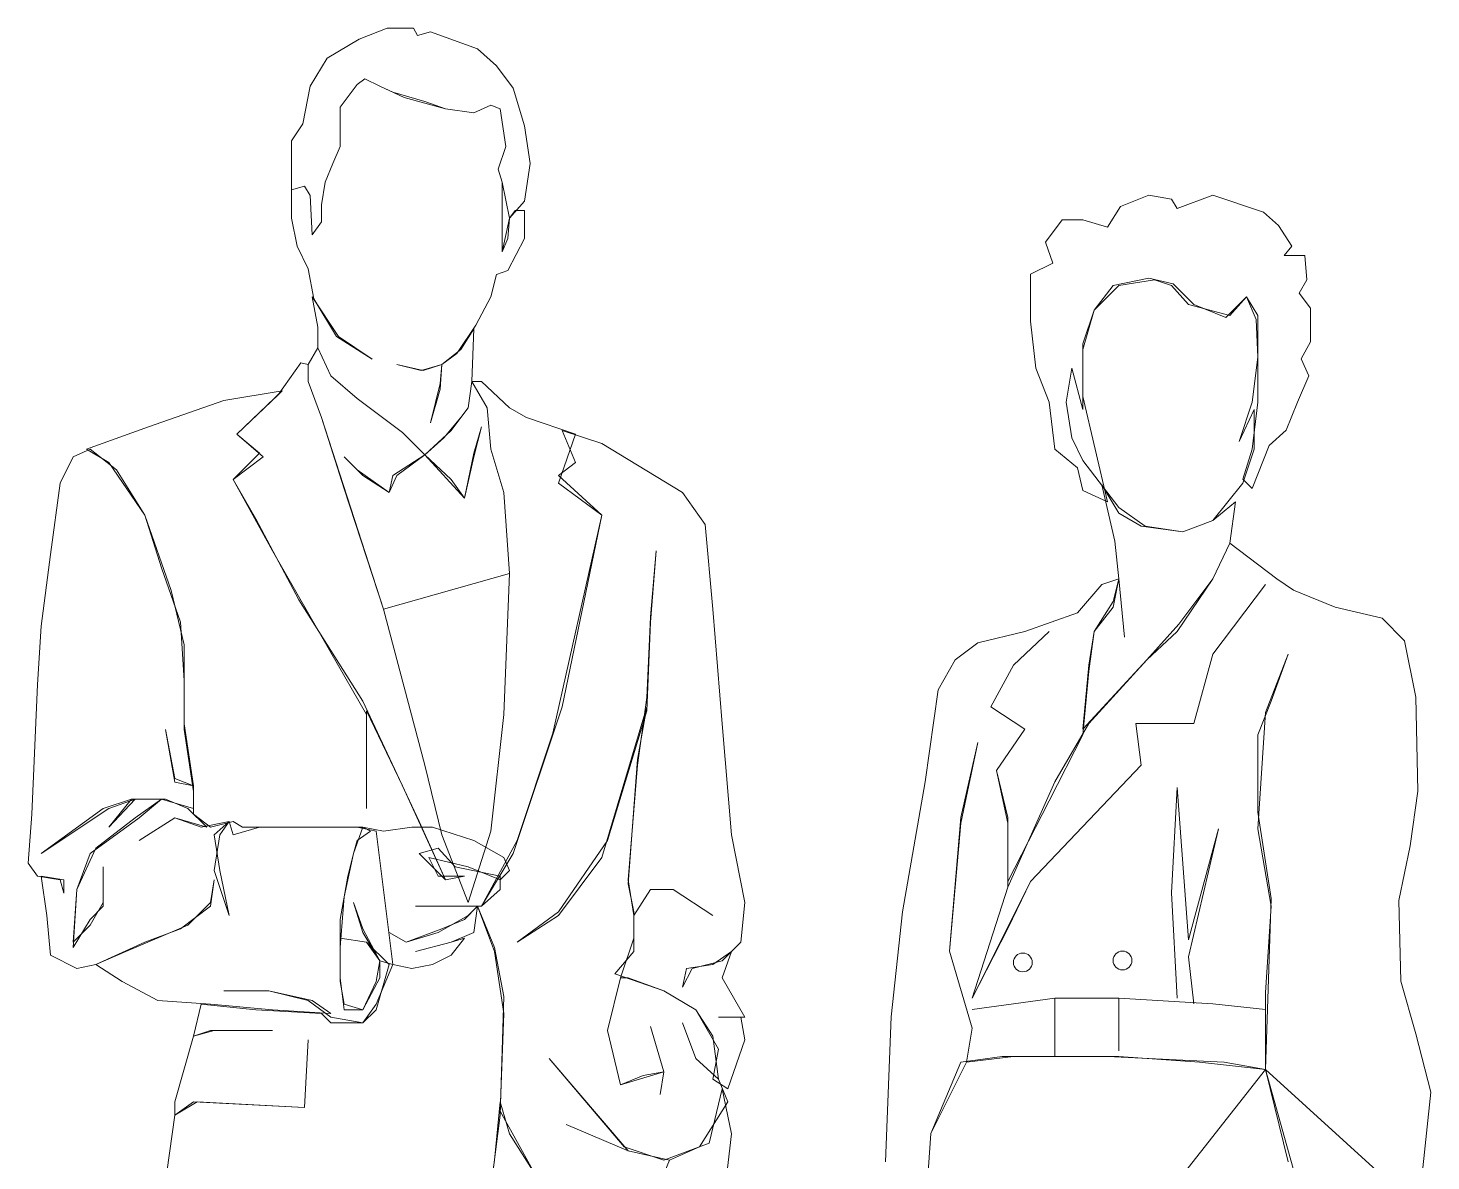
# Model space of a CAD drawing. Extents: x -2611510 to 954358, y -247163 to 181535.
# Drawn here: x 802849 to 803746, y -229524 to -228800 of the extents above; entities that cross this region are included whole.
import ezdxf

# ---------------------------------------------------------------- set-up
doc = ezdxf.new("R2010")
doc.units = 0
doc.linetypes.add('CONTINOUS', pattern=[0])
doc.layers.add('PEOPLE', color=1, linetype='Continuous', lineweight=0)
doc.layers.add('PP-COM', color=7, linetype='Continuous')
doc.styles.get("Standard").update_dxf_attribs({"font": '仿宋_GB2312.TTF', "width": 0.7})

# ---------------------------------------------------------------- blocks, each defined once
blk = doc.blocks.new('6')
at = {"layer": 'PEOPLE', "color": 155, "linetype": 'Continuous'}
for p, q in [((5291.8296, -3074.1269, -3.1795), (5291.8692, -3074.1111, -3.1795)), ((5291.8692, -3074.1111, -3.1795), (5291.9062, -3074.1111, -3.1795)), ((5291.9062, -3074.1111, -3.1795), (5291.9115, -3074.1216, -3.1795)), ((5291.9115, -3074.1216, -3.1795), (5291.93, -3074.1164, -3.1795)), ((5291.93, -3074.1164, -3.1795), (5291.996, -3074.1401, -3.1795)), ((5291.7847, -3074.1533, -3.1795), (5291.8296, -3074.1269, -3.1795)), ((5291.996, -3074.1401, -3.1795), (5292.0224, -3074.1639, -3.1795)), ((5291.761, -3074.1929, -3.1795), (5291.7847, -3074.1533, -3.1795)), ((5292.0224, -3074.1639, -3.1795), (5292.0461, -3074.1956, -3.1795)), ((5291.7504, -3074.2458, -3.1795), (5291.761, -3074.1929, -3.1795)), ((5291.827, -3074.1903, -3.1795), (5291.8032, -3074.222, -3.1795)), ((5291.827, -3074.1903, -3.1795), (5291.8032, -3074.222, -3.1795)), ((5291.8375, -3074.1824, -3.1795), (5291.827, -3074.1903, -3.1795)), ((5291.8375, -3074.1824, -3.1795), (5291.827, -3074.1903, -3.1795)), ((5291.8587, -3074.1929, -3.1795), (5291.8375, -3074.1824, -3.1795)), ((5291.8587, -3074.1929, -3.1795), (5291.8375, -3074.1824, -3.1795)), ((5291.893, -3074.2088, -3.1795), (5291.8587, -3074.1929, -3.1795)), ((5291.8771, -3074.2009, -3.1795), (5291.8587, -3074.1929, -3.1795)), ((5291.922, -3074.2141, -3.1795), (5291.8771, -3074.2009, -3.1795)), ((5292.0461, -3074.1956, -3.1795), (5292.062, -3074.2484, -3.1795)), ((5291.9511, -3074.2246, -3.1795), (5291.893, -3074.2088, -3.1795)), ((5291.9511, -3074.2246, -3.1795), (5291.922, -3074.2141, -3.1795)), ((5292.0145, -3074.2193, -3.1795), (5291.9907, -3074.2299, -3.1795)), ((5292.0145, -3074.2193, -3.1795), (5291.9907, -3074.2299, -3.1795)), ((5292.0277, -3074.2246, -3.1795), (5292.0145, -3074.2193, -3.1795)), ((5292.0277, -3074.2246, -3.1795), (5292.0145, -3074.2193, -3.1795)), ((5291.8032, -3074.222, -3.1795), (5291.8032, -3074.2458, -3.1795)), ((5291.8032, -3074.222, -3.1795), (5291.8032, -3074.2458, -3.1795)), ((5291.9907, -3074.2299, -3.1795), (5291.9511, -3074.2246, -3.1795)), ((5291.9907, -3074.2299, -3.1795), (5291.9511, -3074.2246, -3.1795)), ((5292.0356, -3074.2774, -3.1795), (5292.0277, -3074.2246, -3.1795)), ((5292.0356, -3074.2774, -3.1795), (5292.0277, -3074.2246, -3.1795)), ((5291.7346, -3074.2695, -3.1795), (5291.7504, -3074.2458, -3.1795)), ((5291.8032, -3074.2458, -3.1795), (5291.8032, -3074.2774, -3.1795)), ((5291.8032, -3074.2458, -3.1795), (5291.8032, -3074.2774, -3.1795)), ((5292.062, -3074.2484, -3.1795), (5292.0699, -3074.3012, -3.1795)), ((5291.7346, -3074.3382, -3.1795), (5291.7346, -3074.2695, -3.1795)), ((5291.8032, -3074.2774, -3.1795), (5291.7927, -3074.3012, -3.1795)), ((5291.8032, -3074.2774, -3.1795), (5291.7927, -3074.3012, -3.1795)), ((5292.025, -3074.3091, -3.1795), (5292.0356, -3074.2774, -3.1795)), ((5292.025, -3074.3091, -3.1795), (5292.0356, -3074.2774, -3.1795)), ((5291.7927, -3074.3012, -3.1795), (5291.7821, -3074.3276, -3.1795)), ((5291.7927, -3074.3012, -3.1795), (5291.7821, -3074.3276, -3.1795)), ((5292.0303, -3074.3276, -3.1795), (5292.025, -3074.3091, -3.1795)), ((5292.0303, -3074.3276, -3.1795), (5292.025, -3074.3091, -3.1795)), ((5292.0699, -3074.3012, -3.1795), (5292.062, -3074.354, -3.1795)), ((5291.753, -3074.3329, -3.1795), (5291.7346, -3074.3382, -3.1795)), ((5291.753, -3074.3329, -3.1795), (5291.7346, -3074.3382, -3.1795)), ((5291.7346, -3074.3382, -3.1795), (5291.7346, -3074.3778, -3.1795)), ((5291.761, -3074.3461, -3.1795), (5291.753, -3074.3329, -3.1795)), ((5291.761, -3074.3461, -3.1795), (5291.753, -3074.3329, -3.1795)), ((5291.7821, -3074.3276, -3.1795), (5291.7768, -3074.3593, -3.1795)), ((5291.7821, -3074.3276, -3.1795), (5291.7768, -3074.3593, -3.1795)), ((5292.0409, -3074.3778, -3.1795), (5292.0303, -3074.3276, -3.1795)), ((5292.0303, -3074.3725, -3.1795), (5292.0303, -3074.3276, -3.1795)), ((5291.7636, -3074.4015, -3.1795), (5291.761, -3074.3461, -3.1795)), ((5291.7636, -3074.4015, -3.1795), (5291.761, -3074.3461, -3.1795)), ((5292.062, -3074.354, -3.1795), (5292.0409, -3074.3778, -3.1795)), ((5291.7346, -3074.3778, -3.1795), (5291.7425, -3074.4174, -3.1795)), ((5291.7768, -3074.3593, -3.1795), (5291.7768, -3074.3831, -3.1795)), ((5291.7768, -3074.3593, -3.1795), (5291.7768, -3074.3831, -3.1795)), ((5292.0303, -3074.4253, -3.1795), (5292.0303, -3074.3725, -3.1795)), ((5292.0303, -3074.4253, -3.1795), (5292.0409, -3074.3778, -3.1795)), ((5292.0409, -3074.3778, -3.1795), (5292.0382, -3074.4068, -3.1795)), ((5292.0409, -3074.3778, -3.1795), (5292.0382, -3074.4068, -3.1795)), ((5292.0488, -3074.3672, -3.1795), (5292.0409, -3074.3778, -3.1795)), ((5292.062, -3074.3672, -3.1795), (5292.0488, -3074.3672, -3.1795)), ((5292.062, -3074.4068, -3.1795), (5292.062, -3074.3672, -3.1795)), ((5291.7768, -3074.3831, -3.1795), (5291.7636, -3074.4015, -3.1795)), ((5291.7768, -3074.3831, -3.1795), (5291.7636, -3074.4015, -3.1795)), ((5291.7425, -3074.4174, -3.1795), (5291.7583, -3074.4491, -3.1795)), ((5291.7636, -3074.4015, -3.1795), (5291.7636, -3074.4015, -3.1795)), ((5292.0382, -3074.4068, -3.1795), (5292.0303, -3074.4253, -3.1795)), ((5292.0382, -3074.4068, -3.1795), (5292.0303, -3074.4253, -3.1795)), ((5292.0382, -3074.4517, -3.1795), (5292.062, -3074.4068, -3.1795)), ((5291.7583, -3074.4491, -3.1795), (5291.7662, -3074.4913, -3.1795)), ((5292.0145, -3074.4887, -3.1795), (5292.0224, -3074.457, -3.1795)), ((5292.0224, -3074.457, -3.1795), (5292.0382, -3074.4517, -3.1795)), ((5291.8006, -3074.5441, -3.1795), (5291.7636, -3074.4887, -3.1795)), ((5291.7636, -3074.4887, -3.1795), (5291.7715, -3074.5309, -3.1795)), ((5291.7662, -3074.4913, -3.1795), (5291.7979, -3074.5441, -3.1795)), ((5291.9933, -3074.5283, -3.1795), (5292.0145, -3074.4887, -3.1795)), ((5291.7715, -3074.5309, -3.1795), (5291.7715, -3074.56, -3.1795)), ((5291.9669, -3074.5679, -3.1795), (5291.9933, -3074.5283, -3.1795)), ((5291.9907, -3074.5336, -3.1795), (5291.9722, -3074.5626, -3.1795)), ((5291.988, -3074.6075, -3.1795), (5291.9907, -3074.5336, -3.1795)), ((5291.7979, -3074.5441, -3.1795), (5291.8481, -3074.5758, -3.1795)), ((5291.8481, -3074.5758, -3.1795), (5291.8006, -3074.5441, -3.1795)), ((5291.7715, -3074.56, -3.1795), (5291.7583, -3074.5837, -3.1795)), ((5291.7715, -3074.56, -3.1795), (5291.79, -3074.5996, -3.1795)), ((5291.79, -3074.5996, -3.1795), (5291.7715, -3074.56, -3.1795)), ((5291.7715, -3074.56, -3.1795), (5291.7715, -3074.56, -3.1795)), ((5291.9722, -3074.5626, -3.1795), (5291.9458, -3074.5837, -3.1795)), ((5291.9458, -3074.5837, -3.1795), (5291.9669, -3074.5679, -3.1795)), ((5291.7478, -3074.5811, -3.1795), (5291.7161, -3074.626, -3.1795)), ((5291.7583, -3074.5837, -3.1795), (5291.7478, -3074.5811, -3.1795)), ((5291.7583, -3074.6075, -3.1795), (5291.7583, -3074.5837, -3.1795)), ((5291.7583, -3074.5837, -3.1795), (5291.7583, -3074.5837, -3.1795)), ((5291.7583, -3074.5837, -3.1795), (5291.7583, -3074.6075, -3.1795)), ((5291.9194, -3074.5917, -3.1795), (5291.8824, -3074.5837, -3.1795)), ((5291.8824, -3074.5837, -3.1795), (5291.9168, -3074.5917, -3.1795)), ((5291.9168, -3074.5917, -3.1795), (5291.9458, -3074.5837, -3.1795)), ((5291.9458, -3074.5837, -3.1795), (5291.9194, -3074.5917, -3.1795)), ((5291.9458, -3074.5837, -3.1795), (5291.9432, -3074.6181, -3.1795)), ((5291.9432, -3074.6101, -3.1795), (5291.9458, -3074.5837, -3.1795)), ((5291.7768, -3074.6577, -3.1795), (5291.7583, -3074.6075, -3.1795)), ((5291.7583, -3074.6075, -3.1795), (5291.7768, -3074.6577, -3.1795)), ((5291.79, -3074.5996, -3.1795), (5291.827, -3074.6313, -3.1795)), ((5291.827, -3074.6313, -3.1795), (5291.79, -3074.5996, -3.1795)), ((5291.93, -3074.6656, -3.1795), (5291.9432, -3074.6101, -3.1795)), ((5291.9828, -3074.6445, -3.1795), (5291.988, -3074.6075, -3.1795)), ((5291.988, -3074.6075, -3.1795), (5291.9828, -3074.6445, -3.1795)), ((5292.0013, -3074.6075, -3.1795), (5291.988, -3074.6075, -3.1795)), ((5291.988, -3074.6075, -3.1795), (5292.0092, -3074.6445, -3.1795)), ((5292.0092, -3074.6445, -3.1795), (5291.988, -3074.6075, -3.1795)), ((5292.0409, -3074.6445, -3.1795), (5292.0013, -3074.6075, -3.1795)), ((5291.6395, -3074.6339, -3.1795), (5291.5339, -3074.6709, -3.1795)), ((5291.7214, -3074.6207, -3.1795), (5291.6395, -3074.6339, -3.1795)), ((5291.658, -3074.6814, -3.1795), (5291.7214, -3074.6207, -3.1795)), ((5291.7161, -3074.626, -3.1795), (5291.658, -3074.6814, -3.1795)), ((5291.827, -3074.6313, -3.1795), (5291.8903, -3074.6788, -3.1795)), ((5291.8903, -3074.6788, -3.1795), (5291.827, -3074.6313, -3.1795)), ((5291.9432, -3074.6181, -3.1795), (5291.93, -3074.6656, -3.1795)), ((5291.9828, -3074.6445, -3.1795), (5291.959, -3074.6762, -3.1795)), ((5291.9722, -3074.6577, -3.1795), (5291.9828, -3074.6445, -3.1795)), ((5291.9828, -3074.6445, -3.1795), (5291.9828, -3074.6445, -3.1795)), ((5292.0092, -3074.6445, -3.1795), (5292.0145, -3074.7026, -3.1795)), ((5292.0145, -3074.7026, -3.1795), (5292.0092, -3074.6445, -3.1795)), ((5292.0646, -3074.6577, -3.1795), (5292.0409, -3074.6445, -3.1795)), ((5291.5339, -3074.6709, -3.1795), (5291.4467, -3074.7026, -3.1795)), ((5291.8639, -3074.927, -3.1795), (5291.7768, -3074.6577, -3.1795)), ((5291.7768, -3074.6577, -3.1795), (5291.8085, -3074.758, -3.1795)), ((5291.9484, -3074.6867, -3.1795), (5291.9722, -3074.6577, -3.1795)), ((5291.9907, -3074.7131, -3.1795), (5292.0013, -3074.6709, -3.1795)), ((5292.0013, -3074.6709, -3.1795), (5291.9907, -3074.7079, -3.1795)), ((5292.1333, -3074.6814, -3.1795), (5292.0646, -3074.6577, -3.1795)), ((5291.658, -3074.6814, -3.1795), (5291.6949, -3074.7131, -3.1795)), ((5291.6897, -3074.7079, -3.1795), (5291.658, -3074.6814, -3.1795)), ((5291.8903, -3074.6788, -3.1795), (5291.922, -3074.7105, -3.1795)), ((5291.922, -3074.7105, -3.1795), (5291.8903, -3074.6788, -3.1795)), ((5291.959, -3074.6762, -3.1795), (5291.922, -3074.7105, -3.1795)), ((5291.922, -3074.7105, -3.1795), (5291.9484, -3074.6867, -3.1795)), ((5292.1095, -3074.7501, -3.1795), (5292.1333, -3074.6814, -3.1795)), ((5292.1703, -3074.6946, -3.1795), (5292.1148, -3074.6762, -3.1795)), ((5292.1148, -3074.6762, -3.1795), (5292.1333, -3074.7211, -3.1795)), ((5291.452, -3074.7026, -3.1795), (5291.4283, -3074.7131, -3.1795)), ((5291.4467, -3074.7026, -3.1795), (5291.4784, -3074.7211, -3.1795)), ((5291.489, -3074.7316, -3.1795), (5291.452, -3074.7026, -3.1795)), ((5291.6527, -3074.7448, -3.1795), (5291.6897, -3074.7079, -3.1795)), ((5291.8771, -3074.7395, -3.1795), (5291.922, -3074.7105, -3.1795)), ((5291.922, -3074.7105, -3.1795), (5291.8824, -3074.7395, -3.1795)), ((5291.922, -3074.7105, -3.1795), (5291.959, -3074.7448, -3.1795)), ((5291.9775, -3074.7712, -3.1795), (5291.922, -3074.7105, -3.1795)), ((5291.9907, -3074.7079, -3.1795), (5291.9775, -3074.7712, -3.1795)), ((5292.0145, -3074.7026, -3.1795), (5292.0329, -3074.7633, -3.1795)), ((5292.0329, -3074.7633, -3.1795), (5292.0145, -3074.7026, -3.1795)), ((5292.2838, -3074.7633, -3.1795), (5292.1703, -3074.6946, -3.1795)), ((5291.4283, -3074.7131, -3.1795), (5291.4098, -3074.7501, -3.1795)), ((5291.4784, -3074.7211, -3.1795), (5291.5286, -3074.795, -3.1795)), ((5291.5286, -3074.795, -3.1795), (5291.489, -3074.7316, -3.1795)), ((5291.6949, -3074.7131, -3.1795), (5291.6527, -3074.7448, -3.1795)), ((5291.827, -3074.7316, -3.1795), (5291.8085, -3074.7131, -3.1795)), ((5291.8085, -3074.7131, -3.1795), (5291.8349, -3074.7395, -3.1795)), ((5291.8719, -3074.7633, -3.1795), (5291.827, -3074.7316, -3.1795)), ((5291.9775, -3074.7712, -3.1795), (5291.9907, -3074.7131, -3.1795)), ((5292.1333, -3074.7211, -3.1795), (5292.1095, -3074.7395, -3.1795)), ((5291.4098, -3074.7501, -3.1795), (5291.3966, -3074.8504, -3.1795)), ((5291.6527, -3074.7448, -3.1795), (5291.7082, -3074.8452, -3.1795)), ((5291.6844, -3074.8003, -3.1795), (5291.6527, -3074.7448, -3.1795)), ((5291.8349, -3074.7395, -3.1795), (5291.8719, -3074.7633, -3.1795)), ((5291.8824, -3074.7395, -3.1795), (5291.8719, -3074.7633, -3.1795)), ((5291.8719, -3074.7633, -3.1795), (5291.8771, -3074.7395, -3.1795)), ((5291.959, -3074.7448, -3.1795), (5291.9775, -3074.7712, -3.1795)), ((5292.1095, -3074.7395, -3.1795), (5292.1703, -3074.795, -3.1795)), ((5292.1703, -3074.795, -3.1795), (5292.1095, -3074.7501, -3.1795)), ((5291.8085, -3074.758, -3.1795), (5291.8639, -3074.927, -3.1795)), ((5292.0329, -3074.7633, -3.1795), (5292.0409, -3074.8768, -3.1795)), ((5292.0409, -3074.8768, -3.1795), (5292.0329, -3074.7633, -3.1795)), ((5292.3155, -3074.8082, -3.1795), (5292.2838, -3074.7633, -3.1795)), ((5291.5524, -3074.8689, -3.1795), (5291.5286, -3074.795, -3.1795)), ((5291.5286, -3074.795, -3.1795), (5291.5656, -3074.9006, -3.1795)), ((5291.7451, -3074.9138, -3.1795), (5291.6844, -3074.8003, -3.1795)), ((5292.1016, -3075.1013, -3.1795), (5292.1703, -3074.795, -3.1795)), ((5292.1703, -3074.795, -3.1795), (5292.1148, -3075.0643, -3.1795)), ((5292.326, -3074.927, -3.1795), (5292.3155, -3074.8082, -3.1795)), ((5291.3966, -3074.8504, -3.1795), (5291.3834, -3074.9508, -3.1795)), ((5291.7082, -3074.8452, -3.1795), (5291.79, -3074.9877, -3.1795)), ((5292.2389, -3074.9455, -3.1795), (5292.2468, -3074.8452, -3.1795)), ((5292.2468, -3074.8452, -3.1795), (5292.2389, -3074.9376, -3.1795)), ((5291.5788, -3074.9455, -3.1795), (5291.5524, -3074.8689, -3.1795)), ((5292.0409, -3074.8768, -3.1795), (5291.8639, -3074.927, -3.1795)), ((5292.0409, -3074.8768, -3.1795), (5292.0329, -3075.0749, -3.1795)), ((5292.0329, -3075.0749, -3.1795), (5292.0409, -3074.8768, -3.1795)), ((5292.0329, -3075.0749, -3.1795), (5292.0409, -3074.8768, -3.1795)), ((5291.5656, -3074.9006, -3.1795), (5291.584, -3074.9772, -3.1795)), ((5291.8349, -3075.0564, -3.1795), (5291.7451, -3074.9138, -3.1795)), ((5291.8639, -3074.927, -3.1795), (5291.922, -3075.1462, -3.1795)), ((5292.3392, -3075.0881, -3.1795), (5292.326, -3074.927, -3.1795)), ((5291.584, -3075.0274, -3.1795), (5291.5788, -3074.9455, -3.1795)), ((5292.2389, -3074.9376, -3.1795), (5292.2336, -3075.0511, -3.1795)), ((5292.2336, -3075.0696, -3.1795), (5292.2389, -3074.9455, -3.1795)), ((5291.3834, -3074.9508, -3.1795), (5291.3781, -3075.0326, -3.1795)), ((5291.584, -3074.9772, -3.1795), (5291.584, -3075.096, -3.1795)), ((5291.79, -3074.9877, -3.1795), (5291.8402, -3075.0749, -3.1795)), ((5291.584, -3075.0881, -3.1795), (5291.584, -3075.0274, -3.1795)), ((5291.3781, -3075.0326, -3.1795), (5291.3702, -3075.2148, -3.1795)), ((5291.9141, -3075.2254, -3.1795), (5291.8349, -3075.0564, -3.1795)), ((5292.1148, -3075.0643, -3.1795), (5292.0461, -3075.2703, -3.1795)), ((5292.2336, -3075.0643, -3.1795), (5292.1703, -3075.2756, -3.1795)), ((5292.2336, -3075.0511, -3.1795), (5292.2204, -3075.1462, -3.1795)), ((5292.2204, -3075.1383, -3.1795), (5292.2336, -3075.0643, -3.1795)), ((5291.8402, -3075.0696, -3.1795), (5291.8903, -3075.1752, -3.1795)), ((5291.8402, -3075.2069, -3.1795), (5291.8402, -3075.0696, -3.1795)), ((5291.8402, -3075.0749, -3.1795), (5291.8402, -3075.2069, -3.1795)), ((5292.0145, -3075.2386, -3.1795), (5292.0329, -3075.0749, -3.1795)), ((5292.1782, -3075.2518, -3.1795), (5292.2336, -3075.0696, -3.1795)), ((5291.5708, -3075.1647, -3.1795), (5291.5576, -3075.096, -3.1795)), ((5291.5576, -3075.096, -3.1795), (5291.5708, -3075.17, -3.1795)), ((5291.5973, -3075.1752, -3.1795), (5291.584, -3075.0881, -3.1795)), ((5291.584, -3075.096, -3.1795), (5291.5973, -3075.1831, -3.1795)), ((5292.0514, -3075.2518, -3.1795), (5292.1016, -3075.1013, -3.1795)), ((5292.3524, -3075.2439, -3.1795), (5292.3392, -3075.0881, -3.1795)), ((5291.922, -3075.1462, -3.1795), (5291.9458, -3075.2439, -3.1795)), ((5292.2072, -3075.3125, -3.1795), (5292.2204, -3075.1383, -3.1795)), ((5292.2204, -3075.1462, -3.1795), (5292.2072, -3075.3073, -3.1795)), ((5291.5973, -3075.1752, -3.1795), (5291.5708, -3075.1647, -3.1795)), ((5291.5708, -3075.17, -3.1795), (5291.5973, -3075.1752, -3.1795)), ((5291.5973, -3075.2069, -3.1795), (5291.5973, -3075.1752, -3.1795)), ((5291.5973, -3075.1831, -3.1795), (5291.5973, -3075.2148, -3.1795)), ((5291.8903, -3075.1752, -3.1795), (5291.9511, -3075.3073, -3.1795)), ((5291.5101, -3075.1937, -3.1795), (5291.4705, -3075.2069, -3.1795)), ((5291.4784, -3075.2069, -3.1795), (5291.5154, -3075.1937, -3.1795)), ((5291.5154, -3075.1937, -3.1795), (5291.4784, -3075.2333, -3.1795)), ((5291.4784, -3075.2333, -3.1795), (5291.5101, -3075.1937, -3.1795)), ((5291.5392, -3075.1937, -3.1795), (5291.5101, -3075.1937, -3.1795)), ((5291.5101, -3075.1937, -3.1795), (5291.5524, -3075.1937, -3.1795)), ((5291.5154, -3075.2201, -3.1795), (5291.5524, -3075.1937, -3.1795)), ((5291.5524, -3075.1937, -3.1795), (5291.5207, -3075.2201, -3.1795)), ((5291.5576, -3075.1937, -3.1795), (5291.5392, -3075.1937, -3.1795)), ((5291.5524, -3075.1937, -3.1795), (5291.5973, -3075.2069, -3.1795)), ((5291.5893, -3075.2069, -3.1795), (5291.5576, -3075.1937, -3.1795)), ((5291.3702, -3075.2148, -3.1795), (5291.3649, -3075.2835, -3.1795)), ((5291.4705, -3075.2069, -3.1795), (5291.3834, -3075.2703, -3.1795)), ((5291.3834, -3075.2703, -3.1795), (5291.4784, -3075.2069, -3.1795)), ((5291.5207, -3075.2201, -3.1795), (5291.452, -3075.2703, -3.1795)), ((5291.4599, -3075.2624, -3.1795), (5291.5154, -3075.2201, -3.1795)), ((5291.5708, -3075.2201, -3.1795), (5291.5207, -3075.2518, -3.1795)), ((5291.5207, -3075.2518, -3.1795), (5291.5708, -3075.2201, -3.1795)), ((5291.6078, -3075.2333, -3.1795), (5291.5708, -3075.2201, -3.1795)), ((5291.5708, -3075.2201, -3.1795), (5291.6157, -3075.2333, -3.1795)), ((5291.6157, -3075.2333, -3.1795), (5291.5893, -3075.2069, -3.1795)), ((5291.5973, -3075.2148, -3.1795), (5291.621, -3075.2333, -3.1795)), ((5291.6474, -3075.2254, -3.1795), (5291.6078, -3075.2333, -3.1795)), ((5291.621, -3075.2333, -3.1795), (5291.6527, -3075.2254, -3.1795)), ((5291.6263, -3075.2439, -3.1795), (5291.6474, -3075.2254, -3.1795)), ((5291.6342, -3075.2439, -3.1795), (5291.6263, -3075.2941, -3.1795)), ((5291.6342, -3075.2941, -3.1795), (5291.6263, -3075.2439, -3.1795)), ((5291.6474, -3075.2254, -3.1795), (5291.6342, -3075.2439, -3.1795)), ((5291.6527, -3075.2439, -3.1795), (5291.6474, -3075.2254, -3.1795)), ((5291.6527, -3075.2254, -3.1795), (5291.6659, -3075.2333, -3.1795)), ((5291.6897, -3075.2333, -3.1795), (5291.6527, -3075.2439, -3.1795)), ((5291.6659, -3075.2333, -3.1795), (5291.7398, -3075.2333, -3.1795)), ((5291.8349, -3075.2333, -3.1795), (5291.6897, -3075.2333, -3.1795)), ((5291.7398, -3075.2333, -3.1795), (5291.827, -3075.2333, -3.1795)), ((5291.8217, -3075.2703, -3.1795), (5291.8349, -3075.2333, -3.1795)), ((5291.827, -3075.2333, -3.1795), (5291.8534, -3075.2386, -3.1795)), ((5291.827, -3075.2518, -3.1795), (5291.8455, -3075.2386, -3.1795)), ((5291.8349, -3075.2333, -3.1795), (5291.8639, -3075.2386, -3.1795)), ((5291.8349, -3075.2333, -3.1795), (5291.8349, -3075.2333, -3.1795)), ((5291.8455, -3075.2386, -3.1795), (5291.8349, -3075.2333, -3.1795)), ((5291.8534, -3075.2386, -3.1795), (5291.8771, -3075.4261, -3.1795)), ((5291.8639, -3075.2386, -3.1795), (5291.9036, -3075.2333, -3.1795)), ((5291.9036, -3075.2333, -3.1795), (5291.9326, -3075.2333, -3.1795)), ((5291.9511, -3075.3073, -3.1795), (5291.9141, -3075.2254, -3.1795)), ((5291.9326, -3075.2333, -3.1795), (5291.9907, -3075.2518, -3.1795)), ((5291.9458, -3075.2439, -3.1795), (5291.9828, -3075.3389, -3.1795)), ((5291.9828, -3075.3389, -3.1795), (5292.0145, -3075.2386, -3.1795)), ((5292.3709, -3075.3389, -3.1795), (5292.3524, -3075.2439, -3.1795)), ((5291.4335, -3075.3205, -3.1795), (5291.4599, -3075.2624, -3.1795)), ((5291.8217, -3075.2703, -3.1795), (5291.827, -3075.2518, -3.1795)), ((5291.9141, -3075.2703, -3.1795), (5291.9405, -3075.2624, -3.1795)), ((5291.9405, -3075.2624, -3.1795), (5291.9643, -3075.2888, -3.1795)), ((5291.9907, -3075.2518, -3.1795), (5292.0329, -3075.2756, -3.1795)), ((5292.0013, -3075.3442, -3.1795), (5292.0514, -3075.2518, -3.1795)), ((5292.1095, -3075.3521, -3.1795), (5292.1782, -3075.2518, -3.1795)), ((5291.3649, -3075.2835, -3.1795), (5291.3781, -3075.302, -3.1795)), ((5291.452, -3075.2703, -3.1795), (5291.4335, -3075.3205, -3.1795)), ((5291.8085, -3075.331, -3.1795), (5291.8217, -3075.2703, -3.1795)), ((5291.8138, -3075.302, -3.1795), (5291.8217, -3075.2703, -3.1795)), ((5291.9511, -3075.3073, -3.1795), (5291.9141, -3075.2703, -3.1795)), ((5291.9828, -3075.2888, -3.1795), (5291.9273, -3075.2756, -3.1795)), ((5291.9273, -3075.2756, -3.1795), (5291.9405, -3075.302, -3.1795)), ((5292.0461, -3075.2703, -3.1795), (5292.0013, -3075.3442, -3.1795)), ((5292.0329, -3075.2756, -3.1795), (5292.0409, -3075.2941, -3.1795)), ((5292.1703, -3075.2756, -3.1795), (5292.1095, -3075.3574, -3.1795)), ((5291.3781, -3075.302, -3.1795), (5291.4098, -3075.3073, -3.1795)), ((5291.415, -3075.3073, -3.1795), (5291.3834, -3075.302, -3.1795)), ((5291.3834, -3075.302, -3.1795), (5291.3913, -3075.3574, -3.1795)), ((5291.4705, -3075.3389, -3.1795), (5291.4705, -3075.2888, -3.1795)), ((5291.4705, -3075.2888, -3.1795), (5291.4705, -3075.3442, -3.1795)), ((5291.6263, -3075.2941, -3.1795), (5291.6474, -3075.3574, -3.1795)), ((5291.6474, -3075.3574, -3.1795), (5291.6342, -3075.2941, -3.1795)), ((5291.8032, -3075.3627, -3.1795), (5291.8138, -3075.302, -3.1795)), ((5291.9405, -3075.302, -3.1795), (5291.9775, -3075.302, -3.1795)), ((5291.9775, -3075.302, -3.1795), (5291.9511, -3075.3073, -3.1795)), ((5291.9643, -3075.2888, -3.1795), (5292.0277, -3075.302, -3.1795)), ((5292.0277, -3075.3073, -3.1795), (5291.9828, -3075.2888, -3.1795)), ((5292.0409, -3075.2941, -3.1795), (5292.0277, -3075.3073, -3.1795)), ((5292.0277, -3075.302, -3.1795), (5292.0277, -3075.3205, -3.1795)), ((5291.4098, -3075.3073, -3.1795), (5291.415, -3075.3257, -3.1795)), ((5291.415, -3075.3257, -3.1795), (5291.415, -3075.3073, -3.1795)), ((5291.4335, -3075.3205, -3.1795), (5291.4283, -3075.3944, -3.1795)), ((5291.4283, -3075.4023, -3.1795), (5291.4335, -3075.3205, -3.1795)), ((5291.621, -3075.3389, -3.1795), (5291.6263, -3075.3073, -3.1795)), ((5291.6263, -3075.3073, -3.1795), (5291.621, -3075.3442, -3.1795)), ((5292.0277, -3075.3205, -3.1795), (5292.0013, -3075.3442, -3.1795)), ((5292.2072, -3075.3073, -3.1795), (5292.2151, -3075.3574, -3.1795)), ((5292.2151, -3075.3521, -3.1795), (5292.2072, -3075.3125, -3.1795)), ((5292.2151, -3075.3574, -3.1795), (5292.2389, -3075.3205, -3.1795)), ((5292.2389, -3075.3205, -3.1795), (5292.2151, -3075.3574, -3.1795)), ((5292.2389, -3075.3205, -3.1795), (5292.2706, -3075.3205, -3.1795)), ((5292.2706, -3075.3205, -3.1795), (5292.2389, -3075.3205, -3.1795)), ((5292.2706, -3075.3205, -3.1795), (5292.326, -3075.3574, -3.1795)), ((5292.326, -3075.3574, -3.1795), (5292.2706, -3075.3205, -3.1795)), ((5291.452, -3075.3706, -3.1795), (5291.4705, -3075.3389, -3.1795)), ((5291.5893, -3075.3706, -3.1795), (5291.621, -3075.3389, -3.1795)), ((5291.8032, -3075.4023, -3.1795), (5291.8085, -3075.331, -3.1795)), ((5291.8349, -3075.3812, -3.1795), (5291.8217, -3075.3389, -3.1795)), ((5291.8217, -3075.3389, -3.1795), (5291.8349, -3075.3759, -3.1795)), ((5292.3657, -3075.3944, -3.1795), (5292.3709, -3075.3389, -3.1795)), ((5291.3913, -3075.3574, -3.1795), (5291.3966, -3075.4129, -3.1795)), ((5291.452, -3075.3627, -3.1795), (5291.4283, -3075.4023, -3.1795)), ((5291.4705, -3075.3442, -3.1795), (5291.452, -3075.3627, -3.1795)), ((5291.621, -3075.3442, -3.1795), (5291.5788, -3075.3759, -3.1795)), ((5291.8032, -3075.3891, -3.1795), (5291.8032, -3075.3627, -3.1795)), ((5291.9511, -3075.3442, -3.1795), (5291.9088, -3075.3442, -3.1795)), ((5291.9088, -3075.3442, -3.1795), (5291.9458, -3075.3442, -3.1795)), ((5291.9828, -3075.3574, -3.1795), (5291.9405, -3075.3812, -3.1795)), ((5291.9458, -3075.3442, -3.1795), (5291.996, -3075.3442, -3.1795)), ((5291.9458, -3075.3759, -3.1795), (5291.9775, -3075.3627, -3.1795)), ((5292.0013, -3075.3442, -3.1795), (5291.9511, -3075.3442, -3.1795)), ((5291.9775, -3075.3627, -3.1795), (5291.996, -3075.3442, -3.1795)), ((5291.996, -3075.3442, -3.1795), (5291.9828, -3075.3574, -3.1795)), ((5291.996, -3075.3442, -3.1795), (5291.9907, -3075.3812, -3.1795)), ((5292.0197, -3075.4023, -3.1795), (5291.996, -3075.3442, -3.1795)), ((5291.996, -3075.3442, -3.1795), (5292.0197, -3075.4076, -3.1795)), ((5292.0514, -3075.3944, -3.1795), (5292.1095, -3075.3521, -3.1795)), ((5292.1095, -3075.3574, -3.1795), (5292.0514, -3075.3944, -3.1795)), ((5292.2151, -3075.3891, -3.1795), (5292.2151, -3075.3521, -3.1795)), ((5292.2151, -3075.3574, -3.1795), (5292.2151, -3075.4076, -3.1795)), ((5291.4283, -3075.3944, -3.1795), (5291.452, -3075.3706, -3.1795)), ((5291.5022, -3075.4076, -3.1795), (5291.5893, -3075.3706, -3.1795)), ((5291.5788, -3075.3759, -3.1795), (5291.5286, -3075.3944, -3.1795)), ((5291.8349, -3075.3759, -3.1795), (5291.8587, -3075.4208, -3.1795)), ((5291.8587, -3075.4208, -3.1795), (5291.8349, -3075.3812, -3.1795)), ((5291.8956, -3075.3944, -3.1795), (5291.8719, -3075.3812, -3.1795)), ((5291.8719, -3075.3812, -3.1795), (5291.8956, -3075.3944, -3.1795)), ((5291.8956, -3075.3944, -3.1795), (5291.9458, -3075.3759, -3.1795)), ((5291.9405, -3075.3812, -3.1795), (5291.8956, -3075.3944, -3.1795)), ((5291.9907, -3075.3812, -3.1795), (5291.959, -3075.3944, -3.1795)), ((5291.5286, -3075.3944, -3.1795), (5291.4599, -3075.4261, -3.1795)), ((5291.8402, -3075.3944, -3.1795), (5291.8032, -3075.3891, -3.1795)), ((5291.8402, -3075.3944, -3.1795), (5291.8032, -3075.3891, -3.1795)), ((5291.8032, -3075.3891, -3.1795), (5291.8032, -3075.4498, -3.1795)), ((5291.8587, -3075.4208, -3.1795), (5291.8402, -3075.3944, -3.1795)), ((5291.8719, -3075.4261, -3.1795), (5291.8402, -3075.3944, -3.1795)), ((5291.959, -3075.3944, -3.1795), (5291.9088, -3075.4076, -3.1795)), ((5291.9088, -3075.4076, -3.1795), (5291.959, -3075.3944, -3.1795)), ((5291.959, -3075.3944, -3.1795), (5291.9775, -3075.3891, -3.1795)), ((5291.9775, -3075.3891, -3.1795), (5291.959, -3075.4129, -3.1795)), ((5292.1967, -3075.4446, -3.1795), (5292.2151, -3075.3891, -3.1795)), ((5292.3392, -3075.4208, -3.1795), (5292.3657, -3075.3944, -3.1795)), ((5291.3966, -3075.4129, -3.1795), (5291.4335, -3075.4314, -3.1795)), ((5291.4599, -3075.4261, -3.1795), (5291.5022, -3075.4076, -3.1795)), ((5291.8032, -3075.4446, -3.1795), (5291.8032, -3075.4023, -3.1795)), ((5291.8534, -3075.4498, -3.1795), (5291.8587, -3075.4208, -3.1795)), ((5291.8771, -3075.4261, -3.1795), (5291.8587, -3075.4208, -3.1795)), ((5291.8587, -3075.4208, -3.1795), (5291.8587, -3075.4446, -3.1795)), ((5291.959, -3075.4129, -3.1795), (5291.9326, -3075.4261, -3.1795)), ((5292.0329, -3075.471, -3.1795), (5292.0197, -3075.4023, -3.1795)), ((5292.0197, -3075.4076, -3.1795), (5292.0329, -3075.4947, -3.1795)), ((5292.2151, -3075.4076, -3.1795), (5292.1887, -3075.4393, -3.1795)), ((5292.297, -3075.4314, -3.1795), (5292.3392, -3075.4208, -3.1795)), ((5292.3524, -3075.4076, -3.1795), (5292.326, -3075.4261, -3.1795)), ((5292.3392, -3075.4446, -3.1795), (5292.3524, -3075.4076, -3.1795)), ((5291.4335, -3075.4314, -3.1795), (5291.4599, -3075.4261, -3.1795)), ((5291.4599, -3075.4261, -3.1795), (5291.4969, -3075.4498, -3.1795)), ((5291.8534, -3075.4895, -3.1795), (5291.8719, -3075.4261, -3.1795)), ((5291.8771, -3075.4261, -3.1795), (5291.8534, -3075.4815, -3.1795)), ((5291.9036, -3075.4314, -3.1795), (5291.8771, -3075.4261, -3.1795)), ((5291.9326, -3075.4261, -3.1795), (5291.9036, -3075.4314, -3.1795)), ((5292.1887, -3075.4393, -3.1795), (5292.2574, -3075.4631, -3.1795)), ((5292.2891, -3075.4314, -3.1795), (5292.2838, -3075.4578, -3.1795)), ((5292.2838, -3075.4578, -3.1795), (5292.297, -3075.4314, -3.1795)), ((5292.326, -3075.4261, -3.1795), (5292.2891, -3075.4314, -3.1795)), ((5291.4969, -3075.4498, -3.1795), (5291.5471, -3075.4763, -3.1795)), ((5291.8085, -3075.4895, -3.1795), (5291.8032, -3075.4446, -3.1795)), ((5291.8032, -3075.4498, -3.1795), (5291.8085, -3075.4815, -3.1795)), ((5291.8587, -3075.4446, -3.1795), (5291.8349, -3075.4895, -3.1795)), ((5291.8349, -3075.4895, -3.1795), (5291.8534, -3075.4498, -3.1795)), ((5292.1967, -3075.4446, -3.1795), (5292.1782, -3075.5185, -3.1795)), ((5292.1782, -3075.5185, -3.1795), (5292.1967, -3075.4446, -3.1795)), ((5292.2072, -3075.4446, -3.1795), (5292.1967, -3075.4446, -3.1795)), ((5292.2574, -3075.4631, -3.1795), (5292.2072, -3075.4446, -3.1795)), ((5292.3709, -3075.5, -3.1795), (5292.3392, -3075.4446, -3.1795)), ((5291.5471, -3075.4763, -3.1795), (5291.621, -3075.4815, -3.1795)), ((5291.7029, -3075.4631, -3.1795), (5291.6395, -3075.4631, -3.1795)), ((5291.6395, -3075.4631, -3.1795), (5291.7029, -3075.4631, -3.1795)), ((5291.7636, -3075.4763, -3.1795), (5291.7029, -3075.4631, -3.1795)), ((5291.7029, -3075.4631, -3.1795), (5291.7583, -3075.4763, -3.1795)), ((5291.7583, -3075.4763, -3.1795), (5291.79, -3075.5, -3.1795)), ((5291.79, -3075.4947, -3.1795), (5291.7636, -3075.4763, -3.1795)), ((5292.0277, -3075.6373, -3.1795), (5292.0329, -3075.471, -3.1795)), ((5292.3023, -3075.4895, -3.1795), (5292.2574, -3075.4631, -3.1795)), ((5292.2574, -3075.4631, -3.1795), (5292.3023, -3075.4895, -3.1795)), ((5291.6078, -3075.4815, -3.1795), (5291.5973, -3075.5264, -3.1795)), ((5291.6844, -3075.4895, -3.1795), (5291.6078, -3075.4815, -3.1795)), ((5291.621, -3075.4815, -3.1795), (5291.7082, -3075.4895, -3.1795)), ((5291.7768, -3075.4947, -3.1795), (5291.6844, -3075.4895, -3.1795)), ((5291.7082, -3075.4895, -3.1795), (5291.79, -3075.4947, -3.1795)), ((5291.79, -3075.5079, -3.1795), (5291.7768, -3075.4947, -3.1795)), ((5291.79, -3075.5, -3.1795), (5291.8349, -3075.5079, -3.1795)), ((5291.8085, -3075.4815, -3.1795), (5291.8349, -3075.4895, -3.1795)), ((5291.8349, -3075.4895, -3.1795), (5291.8085, -3075.4895, -3.1795)), ((5291.8534, -3075.4815, -3.1795), (5291.8349, -3075.5079, -3.1795)), ((5291.8349, -3075.5079, -3.1795), (5291.8534, -3075.4895, -3.1795)), ((5292.0329, -3075.4947, -3.1795), (5292.0277, -3075.6321, -3.1795)), ((5292.326, -3075.5264, -3.1795), (5292.3023, -3075.4895, -3.1795)), ((5292.3023, -3075.4895, -3.1795), (5292.334, -3075.5449, -3.1795)), ((5292.3657, -3075.5, -3.1795), (5292.334, -3075.5, -3.1795)), ((5292.334, -3075.5, -3.1795), (5292.3709, -3075.5, -3.1795)), ((5292.3709, -3075.5317, -3.1795), (5292.3657, -3075.5, -3.1795)), ((5291.5973, -3075.5264, -3.1795), (5291.621, -3075.5185, -3.1795)), ((5291.6263, -3075.5185, -3.1795), (5291.5973, -3075.5264, -3.1795)), ((5291.621, -3075.5185, -3.1795), (5291.7082, -3075.5185, -3.1795)), ((5291.7082, -3075.5185, -3.1795), (5291.6263, -3075.5185, -3.1795)), ((5291.8349, -3075.5079, -3.1795), (5291.79, -3075.5079, -3.1795)), ((5292.1782, -3075.5185, -3.1795), (5292.1967, -3075.5951, -3.1795)), ((5292.1967, -3075.5951, -3.1795), (5292.1782, -3075.5185, -3.1795)), ((5292.2574, -3075.5766, -3.1795), (5292.2389, -3075.5132, -3.1795)), ((5292.2389, -3075.5132, -3.1795), (5292.2574, -3075.5766, -3.1795)), ((5292.3023, -3075.5581, -3.1795), (5292.2838, -3075.5079, -3.1795)), ((5292.2838, -3075.5079, -3.1795), (5292.3023, -3075.5581, -3.1795)), ((5291.5973, -3075.5264, -3.1795), (5291.5708, -3075.6188, -3.1795)), ((5291.753, -3075.6268, -3.1795), (5291.7583, -3075.5317, -3.1795)), ((5291.7583, -3075.5317, -3.1795), (5291.753, -3075.6268, -3.1795)), ((5292.334, -3075.5872, -3.1795), (5292.326, -3075.5264, -3.1795)), ((5292.3472, -3075.6004, -3.1795), (5292.3709, -3075.5317, -3.1795)), ((5292.2019, -3075.6822, -3.1795), (5292.0963, -3075.5581, -3.1795)), ((5292.0963, -3075.5581, -3.1795), (5292.2072, -3075.6875, -3.1795)), ((5292.334, -3075.5872, -3.1795), (5292.3023, -3075.5581, -3.1795)), ((5292.3023, -3075.5581, -3.1795), (5292.334, -3075.5872, -3.1795)), ((5292.334, -3075.5449, -3.1795), (5292.326, -3075.5872, -3.1795)), ((5292.1967, -3075.5951, -3.1795), (5292.2574, -3075.5766, -3.1795)), ((5292.2574, -3075.5766, -3.1795), (5292.2283, -3075.5819, -3.1795)), ((5292.2574, -3075.5766, -3.1795), (5292.2521, -3075.6083, -3.1795)), ((5292.2521, -3075.6083, -3.1795), (5292.2574, -3075.5766, -3.1795)), ((5292.2283, -3075.5819, -3.1795), (5292.1967, -3075.5951, -3.1795)), ((5292.326, -3075.5872, -3.1795), (5292.3472, -3075.6004, -3.1795)), ((5292.3472, -3075.6188, -3.1795), (5292.334, -3075.5872, -3.1795)), ((5291.5708, -3075.6373, -3.1795), (5291.5973, -3075.6188, -3.1795)), ((5291.6025, -3075.6188, -3.1795), (5291.5708, -3075.6373, -3.1795)), ((5291.5708, -3075.6188, -3.1795), (5291.5708, -3075.6373, -3.1795)), ((5291.5973, -3075.6188, -3.1795), (5291.753, -3075.6268, -3.1795)), ((5291.753, -3075.6268, -3.1795), (5291.6025, -3075.6188, -3.1795)), ((5292.0277, -3075.6188, -3.1795), (5292.0197, -3075.7007, -3.1795)), ((5292.0409, -3075.6637, -3.1795), (5292.0277, -3075.6188, -3.1795)), ((5292.3076, -3075.6822, -3.1795), (5292.3472, -3075.6188, -3.1795)), ((5292.3392, -3075.6004, -3.1795), (5292.3208, -3075.6769, -3.1795)), ((5292.3524, -3075.6637, -3.1795), (5292.3392, -3075.6004, -3.1795)), ((5291.5708, -3075.6373, -3.1795), (5291.5471, -3075.8063, -3.1795)), ((5291.996, -3075.8829, -3.1795), (5292.0277, -3075.6373, -3.1795)), ((5292.0277, -3075.6321, -3.1795), (5292.0831, -3075.7324, -3.1795)), ((5292.2072, -3075.6875, -3.1795), (5292.1201, -3075.6505, -3.1795)), ((5292.1201, -3075.6505, -3.1795), (5292.2072, -3075.6875, -3.1795)), ((5292.0963, -3075.7509, -3.1795), (5292.0409, -3075.6637, -3.1795)), ((5292.3208, -3075.6769, -3.1795), (5292.2574, -3075.7007, -3.1795)), ((5292.3392, -3075.7746, -3.1795), (5292.3524, -3075.6637, -3.1795)), ((5292.2574, -3075.7007, -3.1795), (5292.2019, -3075.6822, -3.1795)), ((5292.2072, -3075.6875, -3.1795), (5292.2653, -3075.7007, -3.1795)), ((5292.2653, -3075.7007, -3.1795), (5292.3076, -3075.6822, -3.1795)), ((5292.0197, -3075.7007, -3.1795), (5292.0145, -3075.7377, -3.1795)), ((5292.2653, -3075.7007, -3.1795), (5292.2521, -3075.7324, -3.1795)), ((5292.2521, -3075.7324, -3.1795), (5292.2653, -3075.7007, -3.1795))]:
    blk.add_line(p, q, dxfattribs=at)
at = {"layer": 'PEOPLE', "linetype": 'Continuous'}
for p, q in [((5292.8986, -3074.3618, -3.1795), (5292.9382, -3074.3459, -3.1795)), ((5292.9382, -3074.3459, -3.1795), (5292.9699, -3074.3512, -3.1795)), ((5292.9699, -3074.3512, -3.1795), (5292.9778, -3074.3644, -3.1795)), ((5292.9778, -3074.3644, -3.1795), (5293.028, -3074.3459, -3.1795)), ((5293.028, -3074.3459, -3.1795), (5293.0993, -3074.3697, -3.1795)), ((5292.8802, -3074.3908, -3.1795), (5292.8986, -3074.3618, -3.1795)), ((5293.0993, -3074.3697, -3.1795), (5293.1204, -3074.3882, -3.1795)), ((5292.793, -3074.4119, -3.1795), (5292.8168, -3074.3803, -3.1795)), ((5292.8168, -3074.3803, -3.1795), (5292.8458, -3074.3803, -3.1795)), ((5292.8458, -3074.3803, -3.1795), (5292.8802, -3074.3908, -3.1795)), ((5293.1204, -3074.3882, -3.1795), (5293.1389, -3074.4172, -3.1795)), ((5292.8036, -3074.441, -3.1795), (5292.793, -3074.4119, -3.1795)), ((5293.1389, -3074.4172, -3.1795), (5293.1283, -3074.4304, -3.1795)), ((5293.1283, -3074.4304, -3.1795), (5293.1574, -3074.4304, -3.1795)), ((5293.1574, -3074.4304, -3.1795), (5293.16, -3074.4647, -3.1795)), ((5292.7719, -3074.4568, -3.1795), (5292.8036, -3074.441, -3.1795)), ((5292.7719, -3074.5228, -3.1795), (5292.7719, -3074.4568, -3.1795)), ((5292.8881, -3074.4727, -3.1795), (5292.8617, -3074.507, -3.1795)), ((5292.896, -3074.4727, -3.1795), (5292.8617, -3074.507, -3.1795)), ((5292.9382, -3074.4621, -3.1795), (5292.8881, -3074.4727, -3.1795)), ((5292.8881, -3074.4727, -3.1795), (5292.8881, -3074.4727, -3.1795)), ((5292.9462, -3074.4647, -3.1795), (5292.896, -3074.4727, -3.1795)), ((5292.9726, -3074.47, -3.1795), (5292.9382, -3074.4621, -3.1795)), ((5292.9699, -3074.4727, -3.1795), (5292.9462, -3074.4647, -3.1795)), ((5292.9937, -3074.4991, -3.1795), (5292.9699, -3074.4727, -3.1795)), ((5293.0016, -3074.4991, -3.1795), (5292.9726, -3074.47, -3.1795)), ((5293.16, -3074.4647, -3.1795), (5293.1494, -3074.4832, -3.1795)), ((5293.0755, -3074.4885, -3.1795), (5293.0465, -3074.5175, -3.1795)), ((5293.0755, -3074.4885, -3.1795), (5293.0518, -3074.5149, -3.1795)), ((5293.0887, -3074.5202, -3.1795), (5293.0755, -3074.4885, -3.1795)), ((5293.0914, -3074.5149, -3.1795), (5293.0755, -3074.4885, -3.1795)), ((5293.1494, -3074.4832, -3.1795), (5293.1653, -3074.5043, -3.1795)), ((5292.8617, -3074.507, -3.1795), (5292.8458, -3074.5624, -3.1795)), ((5292.8617, -3074.507, -3.1795), (5292.8458, -3074.5545, -3.1795)), ((5293.0518, -3074.5149, -3.1795), (5292.9937, -3074.4991, -3.1795)), ((5293.0465, -3074.5175, -3.1795), (5293.0016, -3074.4991, -3.1795)), ((5293.0914, -3074.5624, -3.1795), (5293.0914, -3074.5149, -3.1795)), ((5293.1653, -3074.5043, -3.1795), (5293.1653, -3074.5518, -3.1795)), ((5292.7798, -3074.5888, -3.1795), (5292.7719, -3074.5228, -3.1795)), ((5293.0914, -3074.573, -3.1795), (5293.0887, -3074.5202, -3.1795)), ((5292.8458, -3074.5545, -3.1795), (5292.8458, -3074.6284, -3.1795)), ((5293.1653, -3074.5518, -3.1795), (5293.1521, -3074.5756, -3.1795)), ((5292.8458, -3074.5624, -3.1795), (5292.8458, -3074.6469, -3.1795)), ((5293.0834, -3074.6363, -3.1795), (5293.0914, -3074.573, -3.1795)), ((5293.0914, -3074.6363, -3.1795), (5293.0914, -3074.5624, -3.1795)), ((5292.7983, -3074.6363, -3.1795), (5292.7798, -3074.5888, -3.1795)), ((5292.83, -3074.5888, -3.1795), (5292.8221, -3074.6363, -3.1795)), ((5292.8458, -3074.6469, -3.1795), (5292.83, -3074.5888, -3.1795)), ((5293.1521, -3074.5756, -3.1795), (5293.1627, -3074.5994, -3.1795)), ((5293.1627, -3074.5994, -3.1795), (5293.1468, -3074.6363, -3.1795)), ((5292.8458, -3074.6284, -3.1795), (5292.8802, -3074.7763, -3.1795)), ((5292.8062, -3074.7023, -3.1795), (5292.7983, -3074.6363, -3.1795)), ((5292.8221, -3074.6363, -3.1795), (5292.83, -3074.6865, -3.1795)), ((5293.065, -3074.6918, -3.1795), (5293.0834, -3074.6363, -3.1795)), ((5293.0861, -3074.6469, -3.1795), (5293.065, -3074.6918, -3.1795)), ((5293.0834, -3074.7023, -3.1795), (5293.0914, -3074.6363, -3.1795)), ((5293.0861, -3074.7023, -3.1795), (5293.0861, -3074.6469, -3.1795)), ((5293.1468, -3074.6363, -3.1795), (5293.131, -3074.6759, -3.1795)), ((5292.83, -3074.6865, -3.1795), (5292.8458, -3074.7182, -3.1795)), ((5293.131, -3074.6759, -3.1795), (5293.1072, -3074.6971, -3.1795)), ((5292.8379, -3074.7287, -3.1795), (5292.8062, -3074.7023, -3.1795)), ((5293.0702, -3074.7499, -3.1795), (5293.0861, -3074.7023, -3.1795)), ((5293.0702, -3074.7446, -3.1795), (5293.0834, -3074.7023, -3.1795)), ((5293.1072, -3074.6971, -3.1795), (5293.0834, -3074.7578, -3.1795)), ((5292.8458, -3074.7604, -3.1795), (5292.8379, -3074.7287, -3.1795)), ((5292.8458, -3074.7182, -3.1795), (5292.896, -3074.7842, -3.1795)), ((5293.028, -3074.8027, -3.1795), (5293.0702, -3074.7499, -3.1795)), ((5293.0834, -3074.7578, -3.1795), (5293.0702, -3074.7446, -3.1795)), ((5292.8802, -3074.7763, -3.1795), (5292.8458, -3074.7604, -3.1795)), ((5292.8907, -3074.8317, -3.1795), (5292.8722, -3074.7525, -3.1795)), ((5292.8722, -3074.7525, -3.1795), (5292.896, -3074.7921, -3.1795)), ((5292.8802, -3074.7763, -3.1795), (5292.8802, -3074.7763, -3.1795)), ((5292.896, -3074.7842, -3.1795), (5292.933, -3074.8106, -3.1795)), ((5293.028, -3074.8027, -3.1795), (5293.0597, -3074.7763, -3.1795)), ((5293.0597, -3074.7763, -3.1795), (5293.0518, -3074.8343, -3.1795)), ((5293.0597, -3074.7763, -3.1795), (5293.0597, -3074.7763, -3.1795)), ((5292.896, -3074.7921, -3.1795), (5292.9277, -3074.8106, -3.1795)), ((5292.9277, -3074.8106, -3.1795), (5292.9858, -3074.8185, -3.1795)), ((5292.933, -3074.8106, -3.1795), (5292.9858, -3074.8185, -3.1795)), ((5292.9858, -3074.8185, -3.1795), (5293.028, -3074.8027, -3.1795)), ((5292.9858, -3074.8185, -3.1795), (5293.028, -3074.8027, -3.1795)), ((5292.896, -3074.8845, -3.1795), (5292.8907, -3074.8317, -3.1795)), ((5293.0518, -3074.8343, -3.1795), (5293.028, -3074.8845, -3.1795)), ((5293.0518, -3074.8343, -3.1795), (5293.028, -3074.8845, -3.1795)), ((5293.1178, -3074.8845, -3.1795), (5293.0518, -3074.8343, -3.1795)), ((5292.896, -3074.8845, -3.1795), (5292.8722, -3074.8924, -3.1795)), ((5292.8881, -3074.9162, -3.1795), (5292.896, -3074.8845, -3.1795)), ((5292.8881, -3074.9241, -3.1795), (5292.896, -3074.8845, -3.1795)), ((5292.896, -3074.8845, -3.1795), (5292.9039, -3074.9663, -3.1795)), ((5292.9039, -3074.9663, -3.1795), (5292.896, -3074.8845, -3.1795)), ((5292.896, -3074.8845, -3.1795), (5292.896, -3074.8845, -3.1795)), ((5293.028, -3074.8845, -3.1795), (5292.9778, -3074.9584, -3.1795)), ((5293.028, -3074.8845, -3.1795), (5292.9805, -3074.9479, -3.1795)), ((5293.1415, -3074.9003, -3.1795), (5293.1178, -3074.8845, -3.1795)), ((5292.8722, -3074.8924, -3.1795), (5292.8379, -3074.932, -3.1795)), ((5293.028, -3074.9901, -3.1795), (5293.1019, -3074.8924, -3.1795)), ((5293.1019, -3074.8924, -3.1795), (5293.028, -3074.9901, -3.1795)), ((5293.1996, -3074.9241, -3.1795), (5293.1415, -3074.9003, -3.1795)), ((5292.8617, -3074.9584, -3.1795), (5292.8881, -3074.9162, -3.1795)), ((5292.8617, -3074.9584, -3.1795), (5292.8881, -3074.9241, -3.1795)), ((5293.2656, -3074.9399, -3.1795), (5293.1996, -3074.9241, -3.1795)), ((5292.8379, -3074.932, -3.1795), (5292.764, -3074.9584, -3.1795)), ((5292.9805, -3074.9479, -3.1795), (5292.9356, -3074.998, -3.1795)), ((5293.2973, -3074.9716, -3.1795), (5293.2656, -3074.9399, -3.1795)), ((5292.764, -3074.9584, -3.1795), (5292.698, -3074.9743, -3.1795)), ((5292.7482, -3075.0059, -3.1795), (5292.7983, -3074.9584, -3.1795)), ((5292.7983, -3074.9584, -3.1795), (5292.7482, -3075.0059, -3.1795)), ((5292.8538, -3075.0059, -3.1795), (5292.8617, -3074.9584, -3.1795)), ((5292.8538, -3075.0139, -3.1795), (5292.8617, -3074.9584, -3.1795)), ((5292.9778, -3074.9584, -3.1795), (5292.9356, -3074.998, -3.1795)), ((5292.698, -3074.9743, -3.1795), (5292.6663, -3074.998, -3.1795)), ((5293.3131, -3075.0508, -3.1795), (5293.2973, -3074.9716, -3.1795)), ((5292.6663, -3074.998, -3.1795), (5292.6426, -3075.0403, -3.1795)), ((5292.7165, -3075.064, -3.1795), (5292.7482, -3075.0059, -3.1795)), ((5292.7482, -3075.0059, -3.1795), (5292.7165, -3075.064, -3.1795)), ((5292.9356, -3074.998, -3.1795), (5292.8458, -3075.0957, -3.1795)), ((5292.8458, -3075.0957, -3.1795), (5292.8538, -3075.0059, -3.1795)), ((5292.9356, -3074.998, -3.1795), (5292.8538, -3075.0878, -3.1795)), ((5293.0016, -3075.0878, -3.1795), (5293.028, -3074.9901, -3.1795)), ((5293.028, -3074.9901, -3.1795), (5293.0016, -3075.0878, -3.1795)), ((5293.1019, -3075.072, -3.1795), (5293.1336, -3074.9901, -3.1795)), ((5293.1336, -3074.9901, -3.1795), (5293.1098, -3075.0561, -3.1795)), ((5292.8458, -3075.1036, -3.1795), (5292.8538, -3075.0139, -3.1795)), ((5292.6426, -3075.0403, -3.1795), (5292.6241, -3075.1696, -3.1795)), ((5292.764, -3075.0957, -3.1795), (5292.7165, -3075.064, -3.1795)), ((5292.7165, -3075.064, -3.1795), (5292.764, -3075.0957, -3.1795)), ((5293.1098, -3075.0561, -3.1795), (5293.0914, -3075.1036, -3.1795)), ((5293.3158, -3075.1828, -3.1795), (5293.3131, -3075.0508, -3.1795)), ((5293.0914, -3075.2356, -3.1795), (5293.1019, -3075.072, -3.1795)), ((5292.7244, -3075.1538, -3.1795), (5292.764, -3075.0957, -3.1795)), ((5292.764, -3075.0957, -3.1795), (5292.7244, -3075.1538, -3.1795)), ((5292.7983, -3075.196, -3.1795), (5292.8458, -3075.1036, -3.1795)), ((5292.8538, -3075.0878, -3.1795), (5292.8062, -3075.1696, -3.1795)), ((5292.9277, -3075.1459, -3.1795), (5292.9198, -3075.0878, -3.1795)), ((5292.9198, -3075.0878, -3.1795), (5292.9277, -3075.1459, -3.1795)), ((5292.9198, -3075.0878, -3.1795), (5293.0016, -3075.0878, -3.1795)), ((5293.0016, -3075.0878, -3.1795), (5292.9198, -3075.0878, -3.1795)), ((5293.0914, -3075.1036, -3.1795), (5293.0914, -3075.2119, -3.1795)), ((5292.6742, -3075.2277, -3.1795), (5292.698, -3075.1142, -3.1795)), ((5292.698, -3075.1142, -3.1795), (5292.6742, -3075.2198, -3.1795)), ((5292.7719, -3075.3096, -3.1795), (5292.9277, -3075.1459, -3.1795)), ((5292.9277, -3075.1459, -3.1795), (5292.7719, -3075.3096, -3.1795)), ((5292.7402, -3075.2277, -3.1795), (5292.7244, -3075.1538, -3.1795)), ((5292.7244, -3075.1538, -3.1795), (5292.7402, -3075.2198, -3.1795)), ((5292.6241, -3075.1696, -3.1795), (5292.5924, -3075.3518, -3.1795)), ((5292.8062, -3075.1696, -3.1795), (5292.7402, -3075.3175, -3.1795)), ((5292.9699, -3075.3254, -3.1795), (5292.9778, -3075.1776, -3.1795)), ((5292.9778, -3075.1776, -3.1795), (5292.9937, -3075.3914, -3.1795)), ((5293.3052, -3075.2594, -3.1795), (5293.3158, -3075.1828, -3.1795)), ((5292.7402, -3075.3096, -3.1795), (5292.7983, -3075.196, -3.1795)), ((5292.6742, -3075.2198, -3.1795), (5292.6584, -3075.4072, -3.1795)), ((5292.7402, -3075.2198, -3.1795), (5292.7402, -3075.3096, -3.1795)), ((5293.0914, -3075.2119, -3.1795), (5293.1098, -3075.3333, -3.1795)), ((5292.6584, -3075.4072, -3.1795), (5292.6742, -3075.2277, -3.1795)), ((5292.7402, -3075.3175, -3.1795), (5292.7402, -3075.2277, -3.1795)), ((5292.9937, -3075.3914, -3.1795), (5293.0359, -3075.2356, -3.1795)), ((5293.0359, -3075.2356, -3.1795), (5292.9937, -3075.4152, -3.1795)), ((5293.1098, -3075.3439, -3.1795), (5293.0914, -3075.2356, -3.1795)), ((5293.2894, -3075.336, -3.1795), (5293.3052, -3075.2594, -3.1795)), ((5292.6901, -3075.4732, -3.1795), (5292.7719, -3075.3096, -3.1795)), ((5292.7402, -3075.3175, -3.1795), (5292.6901, -3075.4732, -3.1795)), ((5292.6901, -3075.4732, -3.1795), (5292.7402, -3075.3175, -3.1795)), ((5292.7719, -3075.3096, -3.1795), (5292.7402, -3075.3756, -3.1795)), ((5292.9778, -3075.4732, -3.1795), (5292.9699, -3075.3254, -3.1795)), ((5293.1098, -3075.3333, -3.1795), (5293.1019, -3075.5736, -3.1795)), ((5293.292, -3075.4495, -3.1795), (5293.2894, -3075.336, -3.1795)), ((5292.5924, -3075.3518, -3.1795), (5292.5765, -3075.4996, -3.1795)), ((5293.1019, -3075.4653, -3.1795), (5293.1098, -3075.3439, -3.1795)), ((5292.7402, -3075.3756, -3.1795), (5292.6901, -3075.4732, -3.1795)), ((5292.6901, -3075.5155, -3.1795), (5292.6584, -3075.4072, -3.1795)), ((5292.6584, -3075.4072, -3.1795), (5292.6901, -3075.5155, -3.1795)), ((5292.9937, -3075.4152, -3.1795), (5293.0016, -3075.4812, -3.1795)), ((5293.3131, -3075.5234, -3.1795), (5293.292, -3075.4495, -3.1795)), ((5292.8062, -3075.4732, -3.1795), (5292.6901, -3075.4891, -3.1795)), ((5292.8062, -3075.4732, -3.1795), (5292.8062, -3075.5551, -3.1795)), ((5292.8062, -3075.5551, -3.1795), (5292.8062, -3075.4732, -3.1795)), ((5292.896, -3075.4732, -3.1795), (5292.8062, -3075.4732, -3.1795)), ((5292.896, -3075.4732, -3.1795), (5292.896, -3075.5472, -3.1795)), ((5292.896, -3075.5472, -3.1795), (5292.896, -3075.4732, -3.1795)), ((5293.028, -3075.4812, -3.1795), (5292.896, -3075.4732, -3.1795)), ((5293.1019, -3075.5736, -3.1795), (5293.1019, -3075.4653, -3.1795)), ((5292.5765, -3075.4996, -3.1795), (5292.5686, -3075.7029, -3.1795)), ((5293.1019, -3075.4891, -3.1795), (5293.028, -3075.4812, -3.1795)), ((5292.6822, -3075.563, -3.1795), (5292.6901, -3075.5155, -3.1795)), ((5292.6901, -3075.5155, -3.1795), (5292.6822, -3075.563, -3.1795)), ((5293.3343, -3075.6052, -3.1795), (5293.3131, -3075.5234, -3.1795)), ((5292.7323, -3075.5551, -3.1795), (5292.6742, -3075.563, -3.1795)), ((5292.6822, -3075.563, -3.1795), (5292.7482, -3075.5551, -3.1795)), ((5292.8062, -3075.5551, -3.1795), (5292.7323, -3075.5551, -3.1795)), ((5292.7482, -3075.5551, -3.1795), (5292.8802, -3075.5551, -3.1795)), ((5292.896, -3075.5551, -3.1795), (5292.8062, -3075.5551, -3.1795)), ((5292.8802, -3075.5551, -3.1795), (5293.0438, -3075.563, -3.1795)), ((5293.0095, -3075.563, -3.1795), (5292.896, -3075.5551, -3.1795)), ((5292.6742, -3075.563, -3.1795), (5292.632, -3075.6633, -3.1795)), ((5292.632, -3075.6633, -3.1795), (5292.6822, -3075.563, -3.1795)), ((5293.1019, -3075.5736, -3.1795), (5292.896, -3075.8349, -3.1795)), ((5293.1019, -3075.5736, -3.1795), (5293.0095, -3075.563, -3.1795)), ((5293.0438, -3075.563, -3.1795), (5293.1019, -3075.5736, -3.1795)), ((5293.1019, -3075.5736, -3.1795), (5293.1019, -3075.5736, -3.1795)), ((5293.1019, -3075.5736, -3.1795), (5293.1019, -3075.5736, -3.1795)), ((5293.1019, -3075.5736, -3.1795), (5293.1336, -3075.7029, -3.1795)), ((5293.2735, -3075.7293, -3.1795), (5293.1019, -3075.5736, -3.1795)), ((5293.2075, -3075.9485, -3.1795), (5293.1019, -3075.5736, -3.1795)), ((5293.3211, -3075.7293, -3.1795), (5293.3343, -3075.6052, -3.1795)), ((5292.632, -3075.6633, -3.1795), (5292.6241, -3075.7848, -3.1795)), ((5292.6241, -3075.7769, -3.1795), (5292.632, -3075.6633, -3.1795))]:
    blk.add_line(p, q, dxfattribs=at)
for centre in [(5292.7614, -3075.4231, -3.1795), (5292.9013, -3075.4204, -3.1795)]:
    blk.add_circle(centre, 0.0132, dxfattribs=at)
at = {"layer": 'PEOPLE', "color": 155, "linetype": 'Continuous', "text_generation_flag": 4, "width": 0.8, "flags": 9}
for tag in ['YSIZE', 'XSIZE']:
    blk.add_attdef(tag, (5291.8877, -3077.6204, -3.1795), '', height=0.000864, rotation=180, dxfattribs=at)
at = {"layer": 'PEOPLE', "text_generation_flag": 4, "width": 0.8, "flags": 9}
for tag in ['XSIZE', 'YSIZE']:
    blk.add_attdef(tag, (5292.9858, -3077.6143, -3.1795), '', height=0.000864, rotation=180, dxfattribs=at)

msp = doc.modelspace()

# ---------------------------------------------------------------- block references
at = {"layer": 'PP-COM', "color": 7, "linetype": 'CONTINOUS', "xscale": 455.625, "yscale": 455.625, "zscale": 455.625}
msp.add_blockref('6', (-1608029.48, 1171842.35, -28707.33), dxfattribs=at)

doc.saveas('drawing.dxf')
